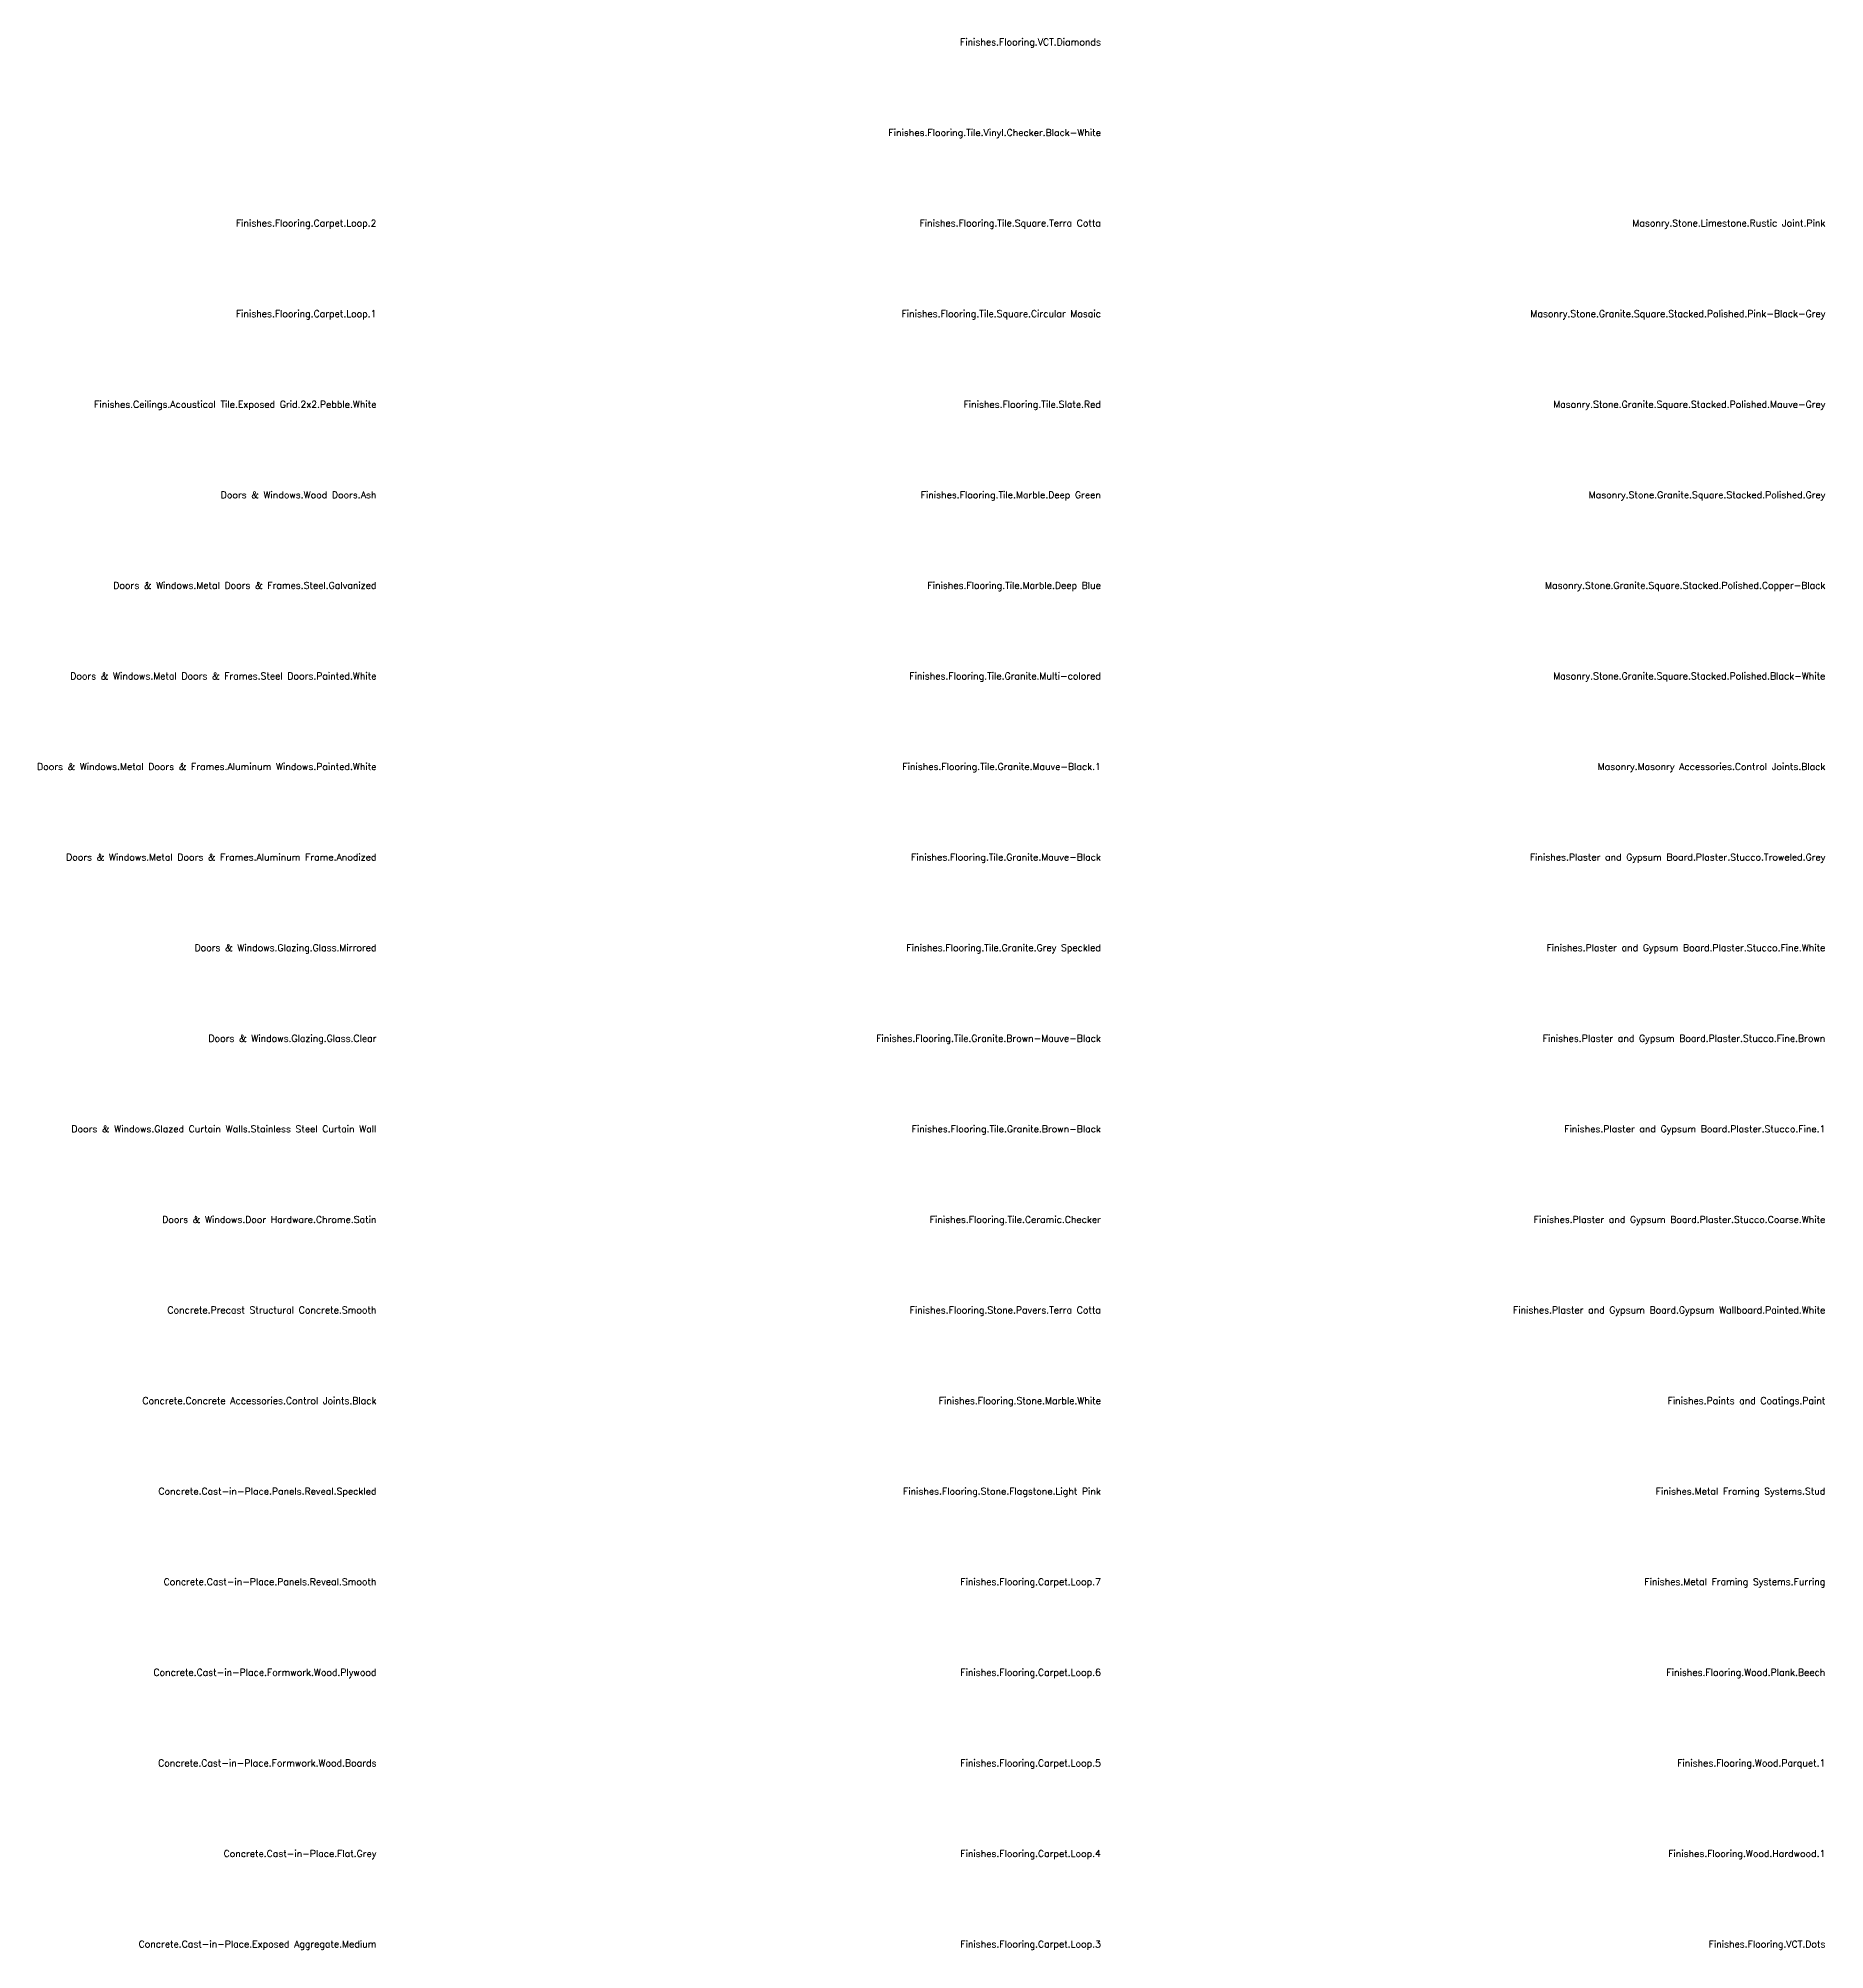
# Model space of a CAD drawing. Header units: inches. Extents: x -453 to 5755, y 57 to 2589.
# Drawn here: x -453 to 1914, y 57 to 2589 of the extents above; entities that cross this region are included whole.
import ezdxf
from ezdxf.enums import TextEntityAlignment as Align

# ---------------------------------------------------------------- set-up
doc = ezdxf.new("R2010")
doc.units = ezdxf.units.IN
doc.header["$LTSCALE"] = 0.5
doc.header["$MEASUREMENT"] = 0
doc.layers.add('A-Anno-Schd-Titl', color=233, linetype='Continuous', lineweight=35)
doc.styles.add('RomanS', font='romans.shx')

msp = doc.modelspace()

# ---------------------------------------------------------------- texts
at = {"layer": 'A-Anno-Schd-Titl', "style": 'RomanS'}
for s, p in [('Finishes.Flooring.VCT.Diamonds', (955, 2580)), ('Finishes.Flooring.Tile.Vinyl.Checker.Black-White', (955, 2460)), ('Finishes.Flooring.Carpet.Loop.2', (-5, 2340)), ('Finishes.Flooring.Tile.Square.Terra Cotta', (955, 2340)), ('Masonry.Stone.Limestone.Rustic Joint.Pink', (1915, 2340)), ('Finishes.Flooring.Carpet.Loop.1', (-5, 2220)), ('Finishes.Flooring.Tile.Square.Circular Mosaic', (955, 2220)), ('Masonry.Stone.Granite.Square.Stacked.Polished.Pink-Black-Grey', (1915, 2220)), ('Finishes.Ceilings.Acoustical Tile.Exposed Grid.2x2.Pebble.White', (-5, 2100)), ('Finishes.Flooring.Tile.Slate.Red', (955, 2100)), ('Masonry.Stone.Granite.Square.Stacked.Polished.Mauve-Grey', (1915, 2100)), ('Doors & Windows.Wood Doors.Ash', (-5, 1980)), ('Finishes.Flooring.Tile.Marble.Deep Green', (955, 1980)), ('Masonry.Stone.Granite.Square.Stacked.Polished.Grey', (1915, 1980)), ('Doors & Windows.Metal Doors & Frames.Steel.Galvanized', (-5, 1860)), ('Finishes.Flooring.Tile.Marble.Deep Blue', (955, 1860)), ('Masonry.Stone.Granite.Square.Stacked.Polished.Copper-Black', (1915, 1860)), ('Doors & Windows.Metal Doors & Frames.Steel Doors.Painted.White', (-5, 1740)), ('Finishes.Flooring.Tile.Granite.Multi-colored', (955, 1740)), ('Masonry.Stone.Granite.Square.Stacked.Polished.Black-White', (1915, 1740)), ('Doors & Windows.Metal Doors & Frames.Aluminum Windows.Painted.White', (-5, 1620)), ('Finishes.Flooring.Tile.Granite.Mauve-Black.1', (955, 1620)), ('Masonry.Masonry Accessories.Control Joints.Black', (1915, 1620)), ('Doors & Windows.Metal Doors & Frames.Aluminum Frame.Anodized', (-5, 1500)), ('Finishes.Flooring.Tile.Granite.Mauve-Black', (955, 1500)), ('Finishes.Plaster and Gypsum Board.Plaster.Stucco.Troweled.Grey', (1915, 1500)), ('Doors & Windows.Glazing.Glass.Mirrored', (-5, 1380)), ('Finishes.Flooring.Tile.Granite.Grey Speckled', (955, 1380)), ('Finishes.Plaster and Gypsum Board.Plaster.Stucco.Fine.White', (1915, 1380)), ('Doors & Windows.Glazing.Glass.Clear', (-5, 1260)), ('Finishes.Flooring.Tile.Granite.Brown-Mauve-Black', (955, 1260)), ('Finishes.Plaster and Gypsum Board.Plaster.Stucco.Fine.Brown', (1915, 1260)), ('Doors & Windows.Glazed Curtain Walls.Stainless Steel Curtain Wall', (-5, 1140)), ('Finishes.Flooring.Tile.Granite.Brown-Black', (955, 1140)), ('Finishes.Plaster and Gypsum Board.Plaster.Stucco.Fine.1', (1915, 1140)), ('Doors & Windows.Door Hardware.Chrome.Satin', (-5, 1020)), ('Finishes.Flooring.Tile.Ceramic.Checker', (955, 1020)), ('Finishes.Plaster and Gypsum Board.Plaster.Stucco.Coarse.White', (1915, 1020)), ('Concrete.Precast Structural Concrete.Smooth', (-5, 900)), ('Finishes.Flooring.Stone.Pavers.Terra Cotta', (955, 900)), ('Finishes.Plaster and Gypsum Board.Gypsum Wallboard.Painted.White', (1915, 900)), ('Concrete.Concrete Accessories.Control Joints.Black', (-5, 780)), ('Finishes.Flooring.Stone.Marble.White', (955, 780)), ('Finishes.Paints and Coatings.Paint', (1915, 780)), ('Concrete.Cast-in-Place.Panels.Reveal.Speckled', (-5, 660)), ('Finishes.Flooring.Stone.Flagstone.Light Pink', (955, 660)), ('Finishes.Metal Framing Systems.Stud', (1915, 660)), ('Concrete.Cast-in-Place.Panels.Reveal.Smooth', (-5, 540)), ('Finishes.Flooring.Carpet.Loop.7', (955, 540)), ('Finishes.Metal Framing Systems.Furring', (1915, 540)), ('Concrete.Cast-in-Place.Formwork.Wood.Plywood', (-5, 420)), ('Finishes.Flooring.Carpet.Loop.6', (955, 420)), ('Finishes.Flooring.Wood.Plank.Beech', (1915, 420)), ('Concrete.Cast-in-Place.Formwork.Wood.Boards', (-5, 300)), ('Finishes.Flooring.Carpet.Loop.5', (955, 300)), ('Finishes.Flooring.Wood.Parquet.1', (1915, 300)), ('Concrete.Cast-in-Place.Flat.Grey', (-5, 180)), ('Finishes.Flooring.Carpet.Loop.4', (955, 180)), ('Finishes.Flooring.Wood.Hardwood.1', (1915, 180)), ('Concrete.Cast-in-Place.Exposed Aggregate.Medium', (-5, 60)), ('Finishes.Flooring.Carpet.Loop.3', (955, 60)), ('Finishes.Flooring.VCT.Dots', (1915, 60))]:
    msp.add_text(s, height=9, dxfattribs=at).set_placement(p, align=Align.RIGHT)

doc.saveas('drawing.dxf')
